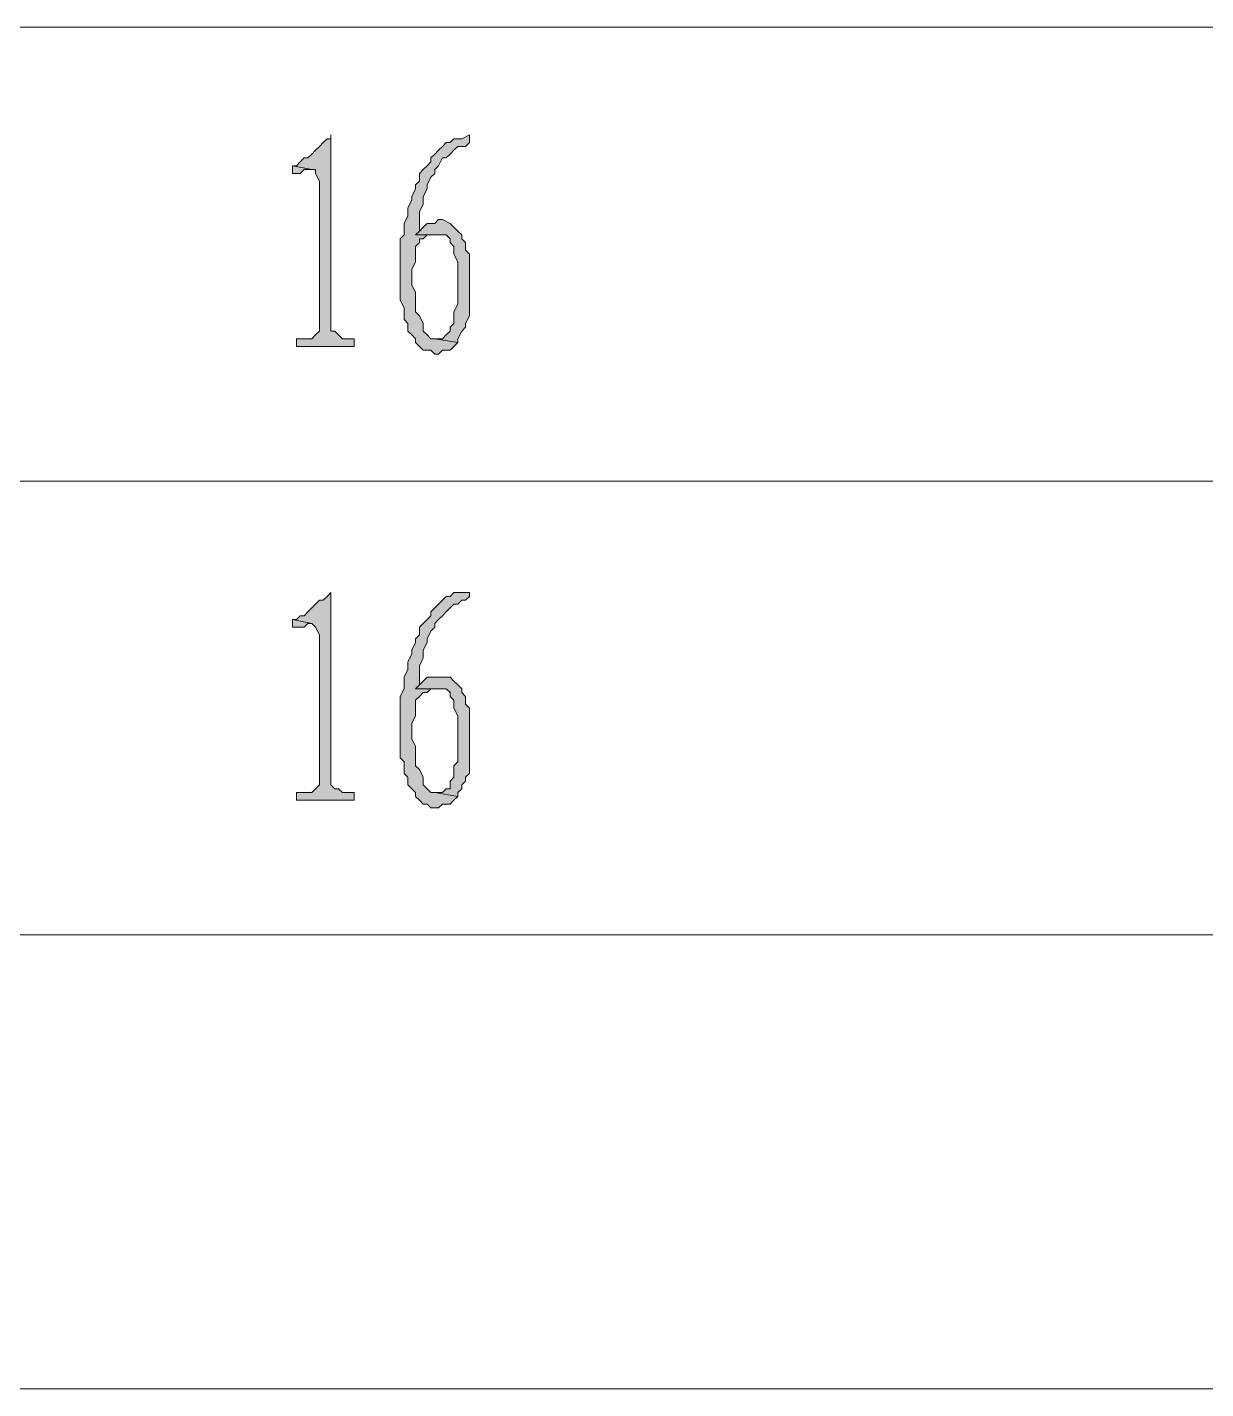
# Model space of a CAD drawing. Header units: millimetres. Extents: x 24 to 410, y 10 to 282.
# Drawn here: x 351.11 to 364.09, y 138.09 to 153.08 of the extents above; entities that cross this region are included whole.
import ezdxf

# ---------------------------------------------------------------- set-up
doc = ezdxf.new("R2010")
doc.units = ezdxf.units.MM

msp = doc.modelspace()

# ---------------------------------------------------------------- hatches: boundary and pattern name
h = msp.add_hatch(color=7)
h.dxf.hatch_style = 2
h.paths.add_polyline_path([(354.457, 151.892), (354.457, 151.849667), (354.414667, 151.849667), (354.372333, 151.807333), (354.33, 151.765), (354.287667, 151.722667), (354.245333, 151.680333), (354.203, 151.638), (354.160667, 151.638), (354.118333, 151.595667), (354.076, 151.553333), (354.033667, 151.553333), (354.245333, 151.511), (354.287667, 151.511), (354.287667, 151.468667), (354.33, 151.384), (354.33, 149.733), (354.287667, 149.690667), (354.245333, 149.648333), (354.076, 149.648333), (354.076, 149.563667), (354.711, 149.563667), (354.711, 149.648333), (354.584, 149.648333), (354.541667, 149.690667), (354.499333, 149.733), (354.457, 149.733), (354.457, 149.775333)])
h = msp.add_hatch(color=7)
h.dxf.hatch_style = 2
h.paths.add_polyline_path([(355.981, 151.892), (355.896333, 151.849667), (355.811667, 151.849667), (355.769333, 151.807333), (355.727, 151.807333), (355.684667, 151.765), (355.642333, 151.722667), (355.6, 151.680333), (355.557667, 151.638), (355.557667, 151.595667), (355.515333, 151.553333), (355.473, 151.511), (355.430667, 151.468667), (355.430667, 151.384), (355.388333, 151.341667), (355.388333, 151.299333), (355.346, 151.214667), (355.346, 151.172333), (355.303667, 151.087667), (355.303667, 151.003), (355.261333, 150.918333), (355.261333, 150.791333), (355.219, 150.749), (355.219, 150.071667), (355.261333, 149.987), (355.261333, 149.86), (355.303667, 149.817667), (355.303667, 149.733), (355.346, 149.690667), (355.388333, 149.648333), (355.388333, 149.606), (355.430667, 149.563667), (355.473, 149.521333), (355.557667, 149.521333), (355.6, 149.479), (355.642333, 149.479), (355.684667, 149.521333), (355.769333, 149.521333), (355.811667, 149.563667), (355.854, 149.606), (355.6, 149.648333), (355.557667, 149.648333), (355.515333, 149.690667), (355.473, 149.733), (355.473, 149.817667), (355.430667, 149.902333), (355.388333, 149.944667), (355.388333, 150.156333), (355.346, 150.241), (355.346, 150.410333), (355.388333, 150.495), (355.388333, 150.664333), (355.430667, 150.706667), (355.430667, 150.749), (355.473, 150.749), (355.515333, 150.791333), (355.684667, 150.791333), (355.388333, 150.791333), (355.430667, 150.833667), (355.430667, 151.045333), (355.473, 151.13), (355.473, 151.214667), (355.515333, 151.299333), (355.515333, 151.341667), (355.557667, 151.426333), (355.6, 151.468667), (355.6, 151.511), (355.642333, 151.553333), (355.684667, 151.638), (355.727, 151.638), (355.769333, 151.680333), (355.811667, 151.722667), (355.854, 151.765), (355.938667, 151.765), (355.981, 151.807333)])
h = msp.add_hatch(color=7)
h.dxf.hatch_style = 2
h.paths.add_polyline_path([(354.033667, 151.553333), (354.033667, 151.468667), (354.118333, 151.468667), (354.160667, 151.511), (354.245333, 151.511)])
h = msp.add_hatch(color=7)
h.dxf.hatch_style = 2
h.paths.add_polyline_path([(355.684667, 150.960667), (355.642333, 150.960667), (355.6, 150.918333), (355.515333, 150.918333), (355.473, 150.876), (355.430667, 150.833667), (355.388333, 150.791333), (355.727, 150.791333), (355.769333, 150.749), (355.769333, 150.706667), (355.811667, 150.664333), (355.811667, 150.579667), (355.854, 150.495), (355.854, 150.029333), (355.811667, 149.944667), (355.811667, 149.86), (355.811667, 149.817667), (355.769333, 149.775333), (355.769333, 149.733), (355.727, 149.690667), (355.684667, 149.648333), (355.6, 149.648333), (355.854, 149.606), (355.854, 149.648333), (355.896333, 149.733), (355.938667, 149.775333), (355.938667, 149.817667), (355.981, 149.902333), (355.981, 150.579667), (355.938667, 150.622), (355.938667, 150.706667), (355.896333, 150.749), (355.896333, 150.791333), (355.854, 150.833667), (355.811667, 150.876), (355.769333, 150.918333)])
h = msp.add_hatch(color=7)
h.dxf.hatch_style = 2
h.paths.add_polyline_path([(354.457, 146.854333), (354.414667, 146.812), (354.372333, 146.769667), (354.33, 146.769667), (354.287667, 146.727333), (354.245333, 146.685), (354.203, 146.642667), (354.160667, 146.600333), (354.118333, 146.600333), (354.076, 146.558), (354.033667, 146.558), (354.245333, 146.515667), (354.287667, 146.473333), (354.33, 146.388667), (354.33, 144.737667), (354.287667, 144.695333), (354.245333, 144.653), (354.076, 144.653), (354.076, 144.568333), (354.711, 144.568333), (354.711, 144.653), (354.584, 144.653), (354.541667, 144.695333), (354.499333, 144.695333), (354.457, 144.737667)])
h = msp.add_hatch(color=7)
h.dxf.hatch_style = 2
h.paths.add_polyline_path([(355.981, 146.854333), (355.811667, 146.854333), (355.769333, 146.812), (355.727, 146.812), (355.684667, 146.769667), (355.642333, 146.727333), (355.6, 146.685), (355.557667, 146.642667), (355.557667, 146.600333), (355.515333, 146.558), (355.473, 146.515667), (355.430667, 146.473333), (355.430667, 146.388667), (355.388333, 146.346333), (355.388333, 146.304), (355.346, 146.219333), (355.346, 146.177), (355.303667, 146.092333), (355.303667, 146.007667), (355.261333, 145.923), (355.261333, 145.796), (355.219, 145.711333), (355.219, 145.034), (355.261333, 144.991667), (355.261333, 144.864667), (355.303667, 144.822333), (355.303667, 144.737667), (355.346, 144.695333), (355.388333, 144.653), (355.388333, 144.610667), (355.430667, 144.568333), (355.473, 144.526), (355.515333, 144.526), (355.557667, 144.483667), (355.642333, 144.483667), (355.684667, 144.526), (355.769333, 144.526), (355.811667, 144.568333), (355.854, 144.610667), (355.6, 144.653), (355.557667, 144.653), (355.515333, 144.695333), (355.473, 144.737667), (355.473, 144.822333), (355.430667, 144.907), (355.388333, 144.949333), (355.388333, 145.161), (355.346, 145.245667), (355.346, 145.415), (355.388333, 145.499667), (355.388333, 145.669), (355.430667, 145.711333), (355.473, 145.753667), (355.515333, 145.753667), (355.557667, 145.796), (355.684667, 145.796), (355.388333, 145.796), (355.430667, 145.838333), (355.430667, 146.05), (355.473, 146.134667), (355.473, 146.219333), (355.515333, 146.304), (355.515333, 146.346333), (355.557667, 146.431), (355.6, 146.473333), (355.6, 146.515667), (355.642333, 146.558), (355.684667, 146.600333), (355.727, 146.642667), (355.769333, 146.685), (355.811667, 146.727333), (355.854, 146.727333), (355.896333, 146.769667), (355.938667, 146.769667), (355.981, 146.812)])
h = msp.add_hatch(color=7)
h.dxf.hatch_style = 2
h.paths.add_polyline_path([(354.033667, 146.558), (354.033667, 146.473333), (354.118333, 146.473333), (354.160667, 146.473333), (354.203, 146.515667), (354.245333, 146.515667)])
h = msp.add_hatch(color=7)
h.dxf.hatch_style = 2
h.paths.add_polyline_path([(355.684667, 145.923), (355.515333, 145.923), (355.473, 145.880667), (355.430667, 145.838333), (355.388333, 145.796), (355.727, 145.796), (355.769333, 145.753667), (355.769333, 145.711333), (355.811667, 145.669), (355.811667, 145.584333), (355.854, 145.499667), (355.854, 144.991667), (355.811667, 144.949333), (355.811667, 144.864667), (355.811667, 144.822333), (355.769333, 144.78), (355.769333, 144.695333), (355.727, 144.695333), (355.684667, 144.653), (355.6, 144.653), (355.854, 144.610667), (355.854, 144.653), (355.896333, 144.695333), (355.896333, 144.737667), (355.938667, 144.78), (355.938667, 144.822333), (355.981, 144.864667), (355.981, 145.584333), (355.938667, 145.626667), (355.938667, 145.711333), (355.896333, 145.753667), (355.896333, 145.796), (355.854, 145.838333), (355.811667, 145.880667), (355.769333, 145.923)])

# ---------------------------------------------------------------- linework, layer by layer
at = {"color": 7, "lineweight": 0}
for points in [[(303.53, 153.077333), (377.063, 153.077333)], [(303.53, 148.082), (377.063, 148.082)], [(249.047, 143.086667), (377.063, 143.086667)], [(249.047, 138.091333), (377.063, 138.091333)]]:
    msp.add_lwpolyline(points, dxfattribs=at)
for points in [[(354.457, 151.892), (354.457, 151.849667), (354.414667, 151.849667), (354.372333, 151.807333), (354.33, 151.765), (354.287667, 151.722667), (354.245333, 151.680333), (354.203, 151.638), (354.160667, 151.638), (354.118333, 151.595667), (354.076, 151.553333), (354.033667, 151.553333), (354.245333, 151.511), (354.287667, 151.511), (354.287667, 151.468667), (354.33, 151.384), (354.33, 149.733), (354.287667, 149.690667), (354.245333, 149.648333), (354.076, 149.648333), (354.076, 149.563667), (354.711, 149.563667), (354.711, 149.648333), (354.584, 149.648333), (354.541667, 149.690667), (354.499333, 149.733), (354.457, 149.733), (354.457, 149.775333)], [(355.981, 151.892), (355.896333, 151.849667), (355.811667, 151.849667), (355.769333, 151.807333), (355.727, 151.807333), (355.684667, 151.765), (355.642333, 151.722667), (355.6, 151.680333), (355.557667, 151.638), (355.557667, 151.595667), (355.515333, 151.553333), (355.473, 151.511), (355.430667, 151.468667), (355.430667, 151.384), (355.388333, 151.341667), (355.388333, 151.299333), (355.346, 151.214667), (355.346, 151.172333), (355.303667, 151.087667), (355.303667, 151.003), (355.261333, 150.918333), (355.261333, 150.791333), (355.219, 150.749), (355.219, 150.071667), (355.261333, 149.987), (355.261333, 149.86), (355.303667, 149.817667), (355.303667, 149.733), (355.346, 149.690667), (355.388333, 149.648333), (355.388333, 149.606), (355.430667, 149.563667), (355.473, 149.521333), (355.557667, 149.521333), (355.6, 149.479), (355.642333, 149.479), (355.684667, 149.521333), (355.769333, 149.521333), (355.811667, 149.563667), (355.854, 149.606), (355.6, 149.648333), (355.557667, 149.648333), (355.515333, 149.690667), (355.473, 149.733), (355.473, 149.817667), (355.430667, 149.902333), (355.388333, 149.944667), (355.388333, 150.156333), (355.346, 150.241), (355.346, 150.410333), (355.388333, 150.495), (355.388333, 150.664333), (355.430667, 150.706667), (355.430667, 150.749), (355.473, 150.749), (355.515333, 150.791333), (355.684667, 150.791333), (355.388333, 150.791333), (355.430667, 150.833667), (355.430667, 151.045333), (355.473, 151.13), (355.473, 151.214667), (355.515333, 151.299333), (355.515333, 151.341667), (355.557667, 151.426333), (355.6, 151.468667), (355.6, 151.511), (355.642333, 151.553333), (355.684667, 151.638), (355.727, 151.638), (355.769333, 151.680333), (355.811667, 151.722667), (355.854, 151.765), (355.938667, 151.765), (355.981, 151.807333)], [(354.033667, 151.553333), (354.033667, 151.468667), (354.118333, 151.468667), (354.160667, 151.511), (354.245333, 151.511)], [(355.684667, 150.960667), (355.642333, 150.960667), (355.6, 150.918333), (355.515333, 150.918333), (355.473, 150.876), (355.430667, 150.833667), (355.388333, 150.791333), (355.727, 150.791333), (355.769333, 150.749), (355.769333, 150.706667), (355.811667, 150.664333), (355.811667, 150.579667), (355.854, 150.495), (355.854, 150.029333), (355.811667, 149.944667), (355.811667, 149.86), (355.811667, 149.817667), (355.769333, 149.775333), (355.769333, 149.733), (355.727, 149.690667), (355.684667, 149.648333), (355.6, 149.648333), (355.854, 149.606), (355.854, 149.648333), (355.896333, 149.733), (355.938667, 149.775333), (355.938667, 149.817667), (355.981, 149.902333), (355.981, 150.579667), (355.938667, 150.622), (355.938667, 150.706667), (355.896333, 150.749), (355.896333, 150.791333), (355.854, 150.833667), (355.811667, 150.876), (355.769333, 150.918333)], [(354.457, 146.854333), (354.414667, 146.812), (354.372333, 146.769667), (354.33, 146.769667), (354.287667, 146.727333), (354.245333, 146.685), (354.203, 146.642667), (354.160667, 146.600333), (354.118333, 146.600333), (354.076, 146.558), (354.033667, 146.558), (354.245333, 146.515667), (354.287667, 146.473333), (354.33, 146.388667), (354.33, 144.737667), (354.287667, 144.695333), (354.245333, 144.653), (354.076, 144.653), (354.076, 144.568333), (354.711, 144.568333), (354.711, 144.653), (354.584, 144.653), (354.541667, 144.695333), (354.499333, 144.695333), (354.457, 144.737667)], [(355.981, 146.854333), (355.811667, 146.854333), (355.769333, 146.812), (355.727, 146.812), (355.684667, 146.769667), (355.642333, 146.727333), (355.6, 146.685), (355.557667, 146.642667), (355.557667, 146.600333), (355.515333, 146.558), (355.473, 146.515667), (355.430667, 146.473333), (355.430667, 146.388667), (355.388333, 146.346333), (355.388333, 146.304), (355.346, 146.219333), (355.346, 146.177), (355.303667, 146.092333), (355.303667, 146.007667), (355.261333, 145.923), (355.261333, 145.796), (355.219, 145.711333), (355.219, 145.034), (355.261333, 144.991667), (355.261333, 144.864667), (355.303667, 144.822333), (355.303667, 144.737667), (355.346, 144.695333), (355.388333, 144.653), (355.388333, 144.610667), (355.430667, 144.568333), (355.473, 144.526), (355.515333, 144.526), (355.557667, 144.483667), (355.642333, 144.483667), (355.684667, 144.526), (355.769333, 144.526), (355.811667, 144.568333), (355.854, 144.610667), (355.6, 144.653), (355.557667, 144.653), (355.515333, 144.695333), (355.473, 144.737667), (355.473, 144.822333), (355.430667, 144.907), (355.388333, 144.949333), (355.388333, 145.161), (355.346, 145.245667), (355.346, 145.415), (355.388333, 145.499667), (355.388333, 145.669), (355.430667, 145.711333), (355.473, 145.753667), (355.515333, 145.753667), (355.557667, 145.796), (355.684667, 145.796), (355.388333, 145.796), (355.430667, 145.838333), (355.430667, 146.05), (355.473, 146.134667), (355.473, 146.219333), (355.515333, 146.304), (355.515333, 146.346333), (355.557667, 146.431), (355.6, 146.473333), (355.6, 146.515667), (355.642333, 146.558), (355.684667, 146.600333), (355.727, 146.642667), (355.769333, 146.685), (355.811667, 146.727333), (355.854, 146.727333), (355.896333, 146.769667), (355.938667, 146.769667), (355.981, 146.812)], [(354.033667, 146.558), (354.033667, 146.473333), (354.118333, 146.473333), (354.160667, 146.473333), (354.203, 146.515667), (354.245333, 146.515667)], [(355.684667, 145.923), (355.515333, 145.923), (355.473, 145.880667), (355.430667, 145.838333), (355.388333, 145.796), (355.727, 145.796), (355.769333, 145.753667), (355.769333, 145.711333), (355.811667, 145.669), (355.811667, 145.584333), (355.854, 145.499667), (355.854, 144.991667), (355.811667, 144.949333), (355.811667, 144.864667), (355.811667, 144.822333), (355.769333, 144.78), (355.769333, 144.695333), (355.727, 144.695333), (355.684667, 144.653), (355.6, 144.653), (355.854, 144.610667), (355.854, 144.653), (355.896333, 144.695333), (355.896333, 144.737667), (355.938667, 144.78), (355.938667, 144.822333), (355.981, 144.864667), (355.981, 145.584333), (355.938667, 145.626667), (355.938667, 145.711333), (355.896333, 145.753667), (355.896333, 145.796), (355.854, 145.838333), (355.811667, 145.880667), (355.769333, 145.923)]]:
    msp.add_lwpolyline(points, close=True, dxfattribs=at)

doc.saveas('drawing.dxf')
